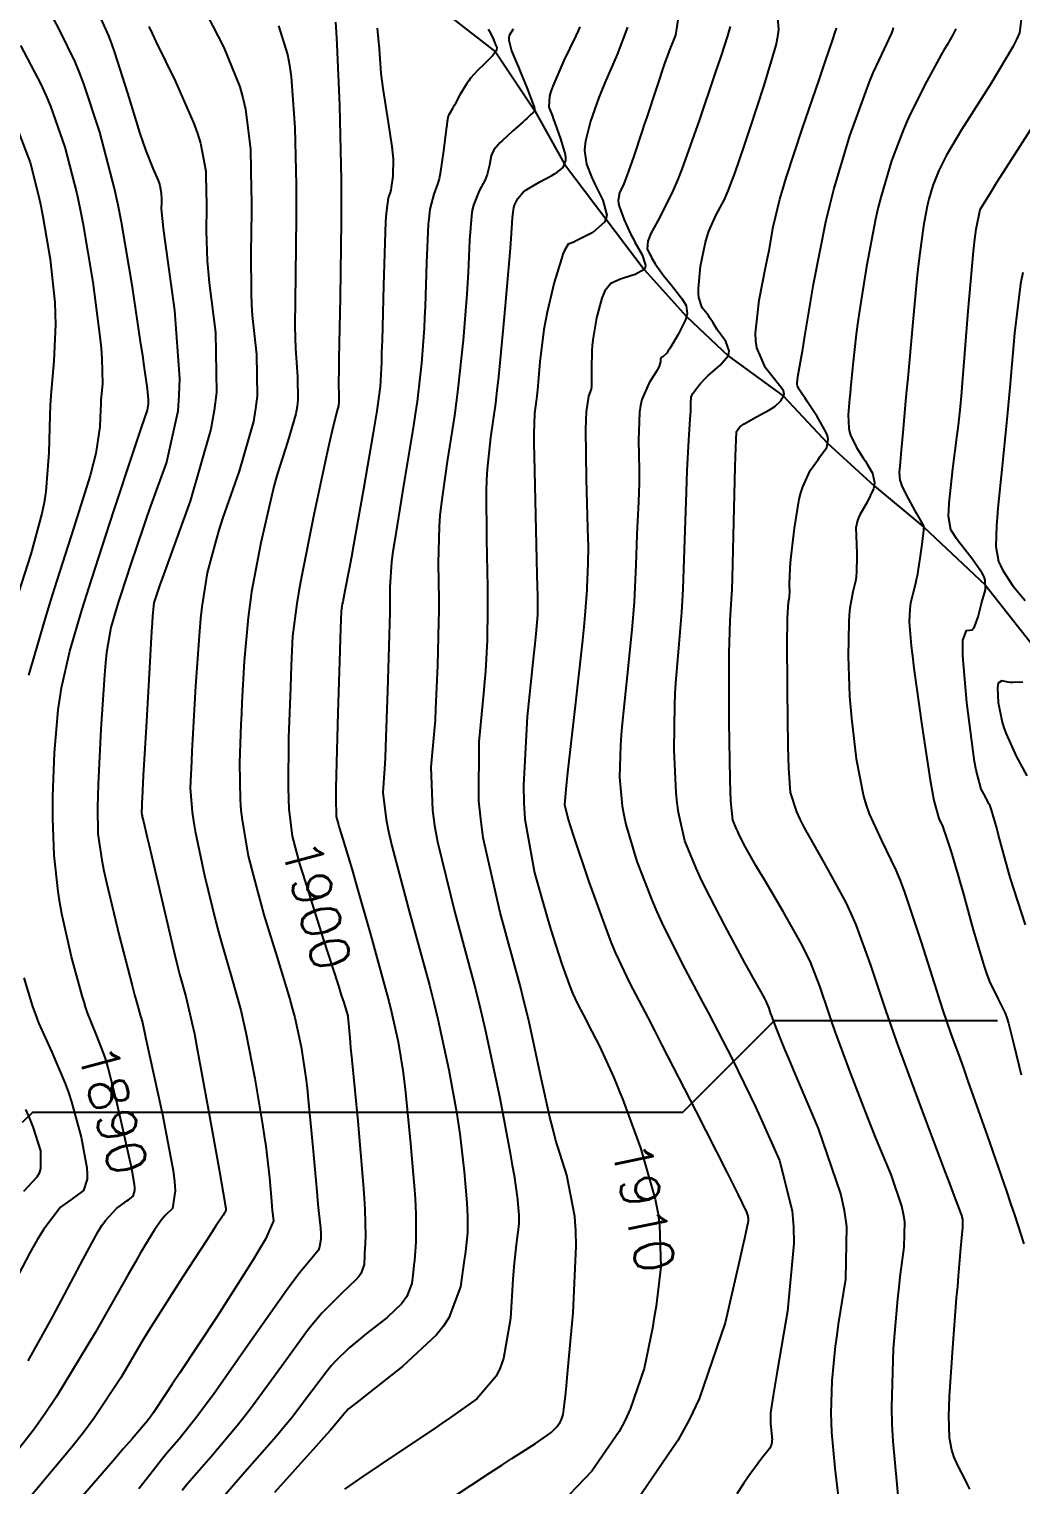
# Model space of a CAD drawing. Header units: metres. Extents: x 837117 to 838479, y 1189012 to 1191015.
# Drawn here: x 838148.6 to 838246.1, y 1189433.7 to 1189576.9 of the extents above; entities that cross this region are included whole.
import ezdxf

# ---------------------------------------------------------------- set-up
doc = ezdxf.new("R2010")
doc.units = ezdxf.units.M
doc.header["$LTSCALE"] = 0.3
for name, color, linetype in [('COTAS 10', 1, 'Continuous'), ('COTAS INT', 252, 'Continuous'), ('DRENAJE', 5, 'Continuous')]:
    doc.layers.add(name, color=color, linetype=linetype)
doc.styles.get("Standard").update_dxf_attribs({"font": 'simplex.shx'})

msp = doc.modelspace()

# ---------------------------------------------------------------- linework, layer by layer
at = {"layer": 'COTAS 10'}
for points in [[(838148.49, 1189445.91), (838150.9, 1189450.26), (838151.5, 1189451.36), (838152.07, 1189452.43), (838153.89, 1189455.91), (838155.38, 1189458.62), (838155.74, 1189459.2), (838156.09, 1189459.7), (838157.18, 1189460.89), (838158.01, 1189461.49), (838158.19, 1189461.63), (838158.36, 1189461.75), (838158.8, 1189462.09), (838158.98, 1189462.65), (838158.98, 1189462.92), (838158.95, 1189463.24), (838158.69, 1189464.79), (838158.2, 1189466.97), (838158.04, 1189467.69), (838157.87, 1189468.45), (838157.15, 1189471.61), (838156.36, 1189474.71), (838156.14, 1189475.44), (838155.93, 1189476.1), (838155.16, 1189478.03), (838154.33, 1189480.14), (838154.07, 1189480.92), (838154.05, 1189481), (838153.8, 1189481.79), (838152.75, 1189485.65), (838151.8, 1189489.88), (838151.59, 1189490.98), (838151.42, 1189492.05), (838151.03, 1189495.65), (838150.9, 1189499.26), (838150.9, 1189500.33), (838150.91, 1189501.44), (838151.06, 1189505.69), (838151.44, 1189509.93), (838151.59, 1189511.03), (838151.77, 1189512.1), (838152.57, 1189515.69), (838153.8, 1189519.85), (838154.25, 1189521.27), (838154.74, 1189522.82), (838156.88, 1189529.41), (838158.88, 1189535.43), (838159.28, 1189536.62), (838159.6, 1189537.6), (838160.21, 1189539.41), (838160.32, 1189540.02), (838160.32, 1189540.23), (838160.32, 1189540.47), (838160.21, 1189541.52), (838159.89, 1189543.78), (838159.75, 1189544.78), (838159.57, 1189545.95), (838158.76, 1189551.52), (838157.68, 1189557.9), (838157.33, 1189559.57), (838156.97, 1189561.2), (838155.52, 1189566.76), (838153.97, 1189571.51), (838153.54, 1189572.64), (838153.12, 1189573.68), (838151.6, 1189576.76), (838150.23, 1189579.37)], [(838178.71, 1189577.56), (838178.78, 1189576.58), (838178.85, 1189575.39), (838179.1, 1189569.39), (838179.26, 1189562.02), (838179.28, 1189559.98), (838179.29, 1189557.93), (838179.19, 1189550.52), (838179.05, 1189544.47), (838179.03, 1189543.28), (838179.02, 1189542.3), (838179.03, 1189540.52), (838179.04, 1189540.08), (838179.02, 1189539.95), (838179, 1189539.82), (838178.85, 1189539.29), (838178.38, 1189537.42), (838178.16, 1189536.44), (838177.9, 1189535.26), (838176.63, 1189529.29), (838175.36, 1189523.01), (838175.11, 1189521.62), (838174.91, 1189520.38), (838174.5, 1189517.17), (838174.37, 1189514.29), (838174.33, 1189513.26), (838174.28, 1189512.12), (838174.11, 1189507.17), (838174.06, 1189502.27), (838174.08, 1189501.17), (838174.09, 1189501.13), (838174.13, 1189500.18), (838174.46, 1189497.52), (838175.19, 1189494.8), (838175.5, 1189493.77), (838175.85, 1189492.63), (838177.47, 1189487.52), (838179, 1189482.77), (838179.29, 1189481.86), (838179.53, 1189481.13), (838179.91, 1189479.94), (838179.92, 1189479.83), (838179.93, 1189479.77), (838179.93, 1189479.71), (838179.96, 1189479.41), (838180.12, 1189477.67), (838180.21, 1189476.7), (838180.33, 1189475.51), (838180.9, 1189469.47), (838181.45, 1189463.23), (838181.54, 1189461.91), (838181.61, 1189460.78), (838181.67, 1189458.17), (838181.59, 1189456.87), (838181.58, 1189456.56), (838181.57, 1189456.26), (838181.55, 1189455.36), (838181.21, 1189454.46), (838180.99, 1189454.17), (838180.73, 1189453.85), (838179.33, 1189452.55), (838177.36, 1189450.57), (838176.74, 1189449.83), (838176.07, 1189449.01), (838173.39, 1189445.35), (838170.54, 1189441.43), (838169.79, 1189440.44), (838169.04, 1189439.5), (838166.44, 1189436.42), (838164.16, 1189433.81), (838163.62, 1189433.15)], [(838207.44, 1189577.09), (838206.44, 1189574.39), (838205.2, 1189571.6), (838204.91, 1189570.88), (838204.63, 1189570.18), (838203.79, 1189567.85), (838203.3, 1189565.87), (838203.24, 1189565.39), (838203.22, 1189564.95), (838203.41, 1189563.6), (838203.91, 1189562.36), (838204.08, 1189561.99), (838204.27, 1189561.59), (838205.03, 1189560.06), (838205.4, 1189558.58), (838205.33, 1189558.22), (838205.19, 1189557.89), (838204.04, 1189556.89), (838202.67, 1189556.2), (838202.39, 1189556.06), (838202.15, 1189555.95), (838201.61, 1189555.73), (838201.24, 1189555.11), (838201.09, 1189554.75), (838200.94, 1189554.3), (838200.23, 1189551.98), (838199.53, 1189549.04), (838199.37, 1189548.2), (838199.22, 1189547.34), (838198.83, 1189544.16), (838198.58, 1189541.4), (838198.52, 1189540.81), (838198.46, 1189540.29), (838198.3, 1189539.07), (838198.24, 1189537.09), (838198.24, 1189536.1), (838198.25, 1189534.92), (838198.38, 1189529.07), (838198.53, 1189523.25), (838198.56, 1189522.09), (838198.58, 1189521.13), (838198.6, 1189519.29), (838198.43, 1189517.42), (838198.33, 1189516.43), (838198.21, 1189515.25), (838197.57, 1189509.29), (838197.2, 1189502.5), (838197.25, 1189500.8), (838197.36, 1189499.17), (838198.28, 1189493.91), (838199.52, 1189489.63), (838199.82, 1189488.62), (838200.11, 1189487.68), (838201, 1189484.91), (838201.71, 1189482.92), (838201.88, 1189482.48), (838202.04, 1189482.07), (838202.54, 1189481), (838203.12, 1189479.89), (838203.34, 1189479.46), (838203.59, 1189478.99), (838204.68, 1189476.86), (838206.06, 1189473.83), (838206.49, 1189472.79), (838206.66, 1189472.37), (838206.94, 1189471.66), (838208.72, 1189466.86), (838210.18, 1189461.79), (838210.43, 1189460.5), (838210.61, 1189459.25), (838210.71, 1189455.14), (838210.55, 1189453.77), (838210.25, 1189451.28), (838210.08, 1189450.2), (838209.9, 1189449.11), (838209.08, 1189445.14), (838207.72, 1189441.14), (838207.2, 1189440.05), (838206.61, 1189438.96), (838203.94, 1189435.06), (838200.22, 1189431.18)], [(838241.12, 1189433.26), (838240.87, 1189433.8), (838240.65, 1189434.28), (838239.99, 1189435.54), (838239.54, 1189436.5), (838239.44, 1189436.8), (838239.35, 1189437.11), (838239.11, 1189438.33), (838239.06, 1189440.48), (838239.09, 1189441.38), (838239.13, 1189442.4), (838239.45, 1189447.17), (838239.83, 1189452.09), (838239.93, 1189453.21), (838240.01, 1189454.22), (838240.25, 1189456.99), (838240.4, 1189458.68), (838240.43, 1189459.02), (838240.44, 1189459.3), (838240.45, 1189459.82), (838240.38, 1189460.02), (838240.36, 1189460.09), (838240.33, 1189460.18), (838240.2, 1189460.56), (838239.53, 1189462.36), (838239.16, 1189463.34), (838238.71, 1189464.53), (838236.44, 1189470.56), (838233.96, 1189477.26), (838233.39, 1189478.87), (838232.86, 1189480.38), (838231.36, 1189484.92), (838229.94, 1189488.8), (838229.46, 1189489.89), (838228.95, 1189490.97), (838226.8, 1189494.92), (838224.83, 1189498.4), (838224.44, 1189499.18), (838224.12, 1189499.89), (838223.49, 1189501.79), (838223.31, 1189504.19), (838223.28, 1189505.2), (838223.25, 1189506.36), (838223.18, 1189511.83), (838223.17, 1189517.09), (838223.18, 1189518.12), (838223.19, 1189518.98), (838223.29, 1189520.53), (838223.38, 1189521.02), (838223.4, 1189521.21), (838223.41, 1189521.42), (838223.4, 1189522.34), (838223.45, 1189523.82), (838223.49, 1189524.39), (838223.55, 1189525.01), (838223.86, 1189527.81), (838224.34, 1189530.65), (838224.51, 1189531.29), (838224.68, 1189531.87), (838225.43, 1189533.47), (838226.19, 1189534.55), (838226.37, 1189534.81), (838226.54, 1189535.05), (838227.06, 1189535.75), (838227.19, 1189536.57), (838227.11, 1189536.88), (838226.98, 1189537.22), (838226.12, 1189538.78), (838225.13, 1189540.27), (838224.92, 1189540.58), (838224.74, 1189540.85), (838224.32, 1189541.44), (838224.16, 1189541.81), (838224.14, 1189541.94), (838224.14, 1189542.08), (838224.21, 1189542.7), (838224.53, 1189544.52), (838224.69, 1189545.42), (838224.87, 1189546.49), (838225.76, 1189551.79), (838226.96, 1189557.94), (838227.34, 1189559.54), (838227.73, 1189561.1), (838229.32, 1189566.38), (838230.89, 1189570.73), (838231.27, 1189571.71), (838231.62, 1189572.59), (838232.72, 1189574.96), (838233.43, 1189576.44), (838233.54, 1189576.76), (838233.61, 1189577.04)]]:
    msp.add_lwpolyline(points, dxfattribs=at)
at = {"layer": 'COTAS INT'}
for points in [[(838155.46, 1189578.25), (838156.38, 1189576.24), (838156.68, 1189575.46), (838156.99, 1189574.58), (838158.25, 1189570.59), (838159.47, 1189566.64), (838159.76, 1189565.77), (838160.02, 1189565.01), (838160.78, 1189563.12), (838161.27, 1189562.01), (838161.36, 1189561.75), (838161.44, 1189561.5), (838161.58, 1189560.77), (838161.59, 1189560.17), (838161.59, 1189560), (838161.59, 1189559.83), (838161.58, 1189559.22), (838161.77, 1189557.31), (838161.9, 1189556.33), (838162.05, 1189555.14), (838162.87, 1189549.22), (838163.36, 1189542.54), (838163.32, 1189540.88), (838163.19, 1189539.3), (838162.08, 1189534.3), (838160.55, 1189530.05), (838160.17, 1189528.95), (838159.79, 1189527.88), (838158.58, 1189524.3), (838157.6, 1189521.29), (838157.37, 1189520.58), (838157.17, 1189519.93), (838156.61, 1189518.03), (838156.2, 1189515.56), (838156.09, 1189514.55), (838155.98, 1189513.39), (838155.62, 1189508.03), (838155.37, 1189502.63), (838155.33, 1189501.44), (838155.31, 1189500.39), (838155.33, 1189497.74), (838155.72, 1189495.13), (838155.93, 1189494.11), (838156.18, 1189492.96), (838157.45, 1189487.74), (838158.71, 1189482.83), (838158.95, 1189481.89), (838159.16, 1189481.11), (838159.52, 1189479.8), (838159.6, 1189479.61), (838159.62, 1189479.55), (838159.64, 1189479.48), (838159.72, 1189479.17), (838160.07, 1189477.58), (838160.26, 1189476.69), (838160.5, 1189475.62), (838161.69, 1189470.14), (838162.74, 1189464.63), (838162.88, 1189463.53), (838162.95, 1189462.62), (838162.68, 1189460.87), (838161.99, 1189460.22), (838161.8, 1189460), (838161.6, 1189459.77), (838160.9, 1189458.79), (838159.58, 1189456.59), (838159, 1189455.58), (838158.32, 1189454.4), (838155.09, 1189448.71), (838151.22, 1189442.32), (838150.14, 1189440.71), (838149.06, 1189439.16), (838145.09, 1189434.12)], [(838166.1, 1189578.28), (838167.73, 1189575.08), (838169.29, 1189571.2), (838169.6, 1189570.12), (838169.85, 1189569.03), (838170.34, 1189565.08), (838170.43, 1189561.09), (838170.44, 1189559.99), (838170.44, 1189558.88), (838170.39, 1189554.87), (838170.41, 1189550.89), (838170.46, 1189549.8), (838170.53, 1189548.72), (838170.95, 1189544.87), (838171.01, 1189540.79), (838170.86, 1189539.57), (838170.64, 1189538.31), (838169.23, 1189533.41), (838167.6, 1189528.74), (838167.25, 1189527.62), (838166.93, 1189526.57), (838166.1, 1189523.41), (838165.58, 1189520.07), (838165.45, 1189518.92), (838165.33, 1189517.66), (838164.94, 1189512.25), (838164.65, 1189507.02), (838164.59, 1189505.88), (838164.54, 1189504.86), (838164.43, 1189502.25), (838164.61, 1189499.86), (838164.74, 1189498.98), (838164.91, 1189498), (838165.83, 1189493.65), (838166.94, 1189489.09), (838167.23, 1189487.98), (838167.52, 1189486.93), (838168.49, 1189483.65), (838169.4, 1189480.38), (838169.65, 1189479.33), (838169.9, 1189478.21), (838170.79, 1189473.66), (838171.54, 1189469.14), (838171.71, 1189468.04), (838171.85, 1189467.02), (838172.21, 1189463.89), (838172.41, 1189461.61), (838172.46, 1189461.12), (838172.5, 1189460.7), (838172.62, 1189459.68), (838171.83, 1189457.87), (838171.29, 1189456.95), (838170.62, 1189455.83), (838167.06, 1189450.27), (838163.39, 1189444.71), (838162.65, 1189443.59), (838162.04, 1189442.66), (838160.81, 1189440.82), (838160.44, 1189440.29), (838160.36, 1189440.18), (838160.29, 1189440.09), (838160.16, 1189439.91), (838160.1, 1189439.85), (838160.09, 1189439.83), (838160.08, 1189439.82), (838160.04, 1189439.77), (838158.7, 1189438.22), (838157.87, 1189437.26), (838156.84, 1189436.07), (838151.45, 1189429.86)], [(838212.44, 1189577.99), (838212.18, 1189576.3), (838211.54, 1189574.75), (838211.34, 1189574.2), (838211.12, 1189573.6), (838210.25, 1189571.03), (838209.34, 1189568.24), (838209.1, 1189567.51), (838208.86, 1189566.8), (838208.06, 1189564.4), (838207.38, 1189562.46), (838207.22, 1189562.04), (838207.08, 1189561.67), (838206.66, 1189560.79), (838206.53, 1189560.05), (838206.56, 1189559.78), (838206.62, 1189559.48), (838207.11, 1189558.14), (838207.79, 1189556.69), (838207.99, 1189556.3), (838208.18, 1189555.94), (838208.9, 1189554.69), (838209.23, 1189553.68), (838209.18, 1189553.45), (838209.08, 1189553.25), (838208.19, 1189552.74), (838207.04, 1189552.4), (838206.77, 1189552.3), (838206.52, 1189552.21), (838205.79, 1189551.88), (838205.22, 1189551.16), (838205.07, 1189550.83), (838204.92, 1189550.43), (838204.41, 1189548.5), (838204.04, 1189546.32), (838203.98, 1189545.77), (838203.93, 1189545.23), (838203.91, 1189543.47), (838203.92, 1189542.07), (838203.9, 1189541.76), (838203.86, 1189541.49), (838203.61, 1189540.79), (838203.37, 1189539.25), (838203.34, 1189538.45), (838203.32, 1189537.49), (838203.39, 1189532.67), (838203.52, 1189527.81), (838203.54, 1189526.83), (838203.56, 1189526), (838203.55, 1189524.33), (838203.51, 1189523.54), (838203.5, 1189523.28), (838203.49, 1189522.99), (838203.45, 1189521.75), (838203.26, 1189519.21), (838203.15, 1189518.09), (838203.01, 1189516.8), (838202.32, 1189510.62), (838201.64, 1189504.62), (838201.51, 1189503.43), (838201.41, 1189502.45), (838201.24, 1189500.62), (838201.61, 1189499.16), (838201.84, 1189498.41), (838202.13, 1189497.51), (838203.64, 1189493.02), (838205.4, 1189488.16), (838205.84, 1189487.03), (838206.27, 1189485.99), (838207.66, 1189483.02), (838209.43, 1189479.66), (838210.09, 1189478.38), (838210.83, 1189476.95), (838214.14, 1189470.51), (838217.22, 1189464.45), (838217.82, 1189463.26), (838218.31, 1189462.28), (838219.16, 1189460.51), (838219.27, 1189460.13), (838219.29, 1189460.04), (838219.31, 1189459.94), (838219.31, 1189459.64), (838218.95, 1189457.94), (838218.73, 1189456.96), (838218.46, 1189455.77), (838217.04, 1189449.64), (838214.5, 1189442.15), (838213.52, 1189440.09), (838212.41, 1189438.05), (838207.41, 1189430.74)], [(838228.23, 1189432.28), (838227.88, 1189435.34), (838227.54, 1189438.88), (838227.5, 1189439.82), (838227.47, 1189440.74), (838227.57, 1189443.94), (838227.92, 1189447.35), (838228.06, 1189448.41), (838228.22, 1189449.51), (838228.93, 1189453.94), (838229.02, 1189459.1), (838228.79, 1189460.67), (838228.44, 1189462.31), (838226.24, 1189468.75), (838223.81, 1189474.45), (838223.32, 1189475.62), (838222.9, 1189476.62), (838222.03, 1189478.75), (838221.7, 1189479.63), (838221.63, 1189479.84), (838221.56, 1189480.03), (838221.37, 1189480.59), (838221.17, 1189481.12), (838221.09, 1189481.29), (838221, 1189481.47), (838220.59, 1189482.18), (838219.77, 1189483.64), (838219.41, 1189484.29), (838219, 1189485.04), (838217.05, 1189488.64), (838215.04, 1189492.53), (838214.59, 1189493.48), (838214.19, 1189494.36), (838213.1, 1189497.05), (838212.46, 1189499.83), (838212.33, 1189500.77), (838212.23, 1189501.77), (838212.05, 1189506.01), (838212.1, 1189510.41), (838212.15, 1189511.52), (838212.2, 1189512.58), (838212.48, 1189516.01), (838212.8, 1189519.54), (838212.87, 1189520.67), (838212.93, 1189521.85), (838213.1, 1189526.66), (838213.24, 1189531.34), (838213.28, 1189532.44), (838213.32, 1189533.46), (838213.49, 1189536.45), (838213.62, 1189538.51), (838213.65, 1189538.94), (838213.67, 1189539.31), (838213.69, 1189540.17), (838213.71, 1189540.59), (838213.72, 1189540.69), (838213.74, 1189540.78), (838213.86, 1189541.05), (838214.07, 1189541.32), (838214.14, 1189541.42), (838214.22, 1189541.53), (838214.59, 1189541.99), (838215.15, 1189542.6), (838215.35, 1189542.79), (838215.57, 1189543), (838216.57, 1189543.83), (838217.34, 1189544.75), (838217.43, 1189545), (838217.46, 1189545.25), (838217.13, 1189546.15), (838216.52, 1189546.98), (838216.38, 1189547.19), (838216.25, 1189547.38), (838215.86, 1189547.99), (838215.51, 1189548.54), (838215.4, 1189548.7), (838215.28, 1189548.87), (838214.8, 1189549.47), (838214.46, 1189550.49), (838214.43, 1189550.9), (838214.42, 1189551.38), (838214.64, 1189553.58), (838215.12, 1189555.93), (838215.28, 1189556.5), (838215.45, 1189557.02), (838216.18, 1189558.61), (838216.96, 1189560.07), (838217.16, 1189560.51), (838217.36, 1189560.98), (838218.05, 1189562.8), (838218.88, 1189565.29), (838219.18, 1189566.17), (838219.5, 1189567.14), (838220.9, 1189571.34), (838222.07, 1189575.32), (838222.24, 1189576.15), (838222.35, 1189576.86), (838222.21, 1189578.46)], [(838246.17, 1189577.85), (838246, 1189576.51), (838245.72, 1189575.88), (838245.35, 1189575.14), (838243.2, 1189571.52), (838240.83, 1189567.8), (838240.32, 1189566.99), (838239.88, 1189566.27), (838238.82, 1189564.49), (838238.23, 1189563.32), (838238.08, 1189563), (838237.94, 1189562.67), (838237.49, 1189561.5), (838237.1, 1189560.18), (838237, 1189559.76), (838236.9, 1189559.32), (838236.56, 1189557.54), (838236.2, 1189554.85), (838236.09, 1189553.84), (838235.96, 1189552.72), (838235.48, 1189547.7), (838235.01, 1189542.57), (838234.91, 1189541.39), (838234.81, 1189540.3), (838234.54, 1189537.2), (838234.35, 1189535.11), (838234.31, 1189534.66), (838234.27, 1189534.26), (838234.16, 1189533.29), (838234.25, 1189532.51), (838234.34, 1189532.25), (838234.44, 1189531.95), (838235.06, 1189530.71), (838235.73, 1189529.51), (838235.88, 1189529.25), (838236.01, 1189529.02), (838236.35, 1189528.42), (838236.53, 1189528.09), (838236.56, 1189528.02), (838236.58, 1189527.96), (838236.6, 1189527.83), (838236.57, 1189527.75), (838236.56, 1189527.73), (838236.56, 1189527.7), (838236.56, 1189527.56), (838236.51, 1189527.05), (838236.48, 1189526.79), (838236.44, 1189526.47), (838236.21, 1189524.86), (838235.94, 1189523.13), (838235.86, 1189522.73), (838235.79, 1189522.36), (838235.51, 1189521.34), (838235.29, 1189520.44), (838235.24, 1189520.15), (838235.21, 1189519.85), (838235.16, 1189518.6), (838235.36, 1189516.22), (838235.48, 1189515.2), (838235.62, 1189514.02), (838236.39, 1189508.44), (838237.23, 1189503.01), (838237.42, 1189501.92), (838237.59, 1189501.02), (838238.06, 1189499.25), (838238.46, 1189498.41), (838238.58, 1189498.08), (838238.71, 1189497.72), (838239.25, 1189496.07), (838239.95, 1189493.72), (838240.18, 1189492.91), (838240.43, 1189492.03), (838241.47, 1189488.29), (838242.54, 1189484.69), (838242.81, 1189483.91), (838243.07, 1189483.21), (838243.9, 1189481.47), (838244.6, 1189480.08), (838244.77, 1189479.62), (838244.93, 1189479.11), (838245.44, 1189477), (838246.17, 1189474.03)], [(838160.35, 1189577.14), (838160.67, 1189576.46), (838161.04, 1189575.66), (838162.93, 1189571.79), (838164.79, 1189567.6), (838165.15, 1189566.61), (838165.44, 1189565.68), (838165.96, 1189562.93), (838166.01, 1189560.63), (838166.02, 1189559.99), (838166.02, 1189559.35), (838165.98, 1189557.04), (838166.09, 1189554.1), (838166.18, 1189553.06), (838166.29, 1189551.93), (838166.91, 1189547.04), (838167, 1189541.15), (838166.78, 1189539.38), (838166.46, 1189537.55), (838164.42, 1189530.47), (838162.21, 1189524.4), (838161.79, 1189523.21), (838161.44, 1189522.23), (838160.84, 1189520.47), (838160.72, 1189519.17), (838160.67, 1189518.49), (838160.62, 1189517.66), (838160.37, 1189513.47), (838160.11, 1189508.82), (838160.05, 1189507.7), (838159.99, 1189506.66), (838159.81, 1189503.47), (838159.69, 1189501.26), (838159.67, 1189500.82), (838159.66, 1189500.47), (838159.63, 1189499.82), (838159.67, 1189499.6), (838159.69, 1189499.52), (838159.71, 1189499.42), (838159.82, 1189498.95), (838160.2, 1189497.38), (838160.39, 1189496.58), (838160.61, 1189495.62), (838161.72, 1189490.85), (838162.89, 1189485.92), (838163.15, 1189484.86), (838163.38, 1189483.94), (838164, 1189481.72), (838164.6, 1189479.18), (838164.83, 1189478.06), (838165.09, 1189476.75), (838166.23, 1189470.52), (838167.29, 1189464.52), (838167.49, 1189463.37), (838167.66, 1189462.43), (838167.92, 1189460.89), (838167.93, 1189460.79), (838167.93, 1189460.77), (838167.94, 1189460.75), (838167.94, 1189460.7), (838167.9, 1189460.62), (838167.87, 1189460.57), (838167.84, 1189460.52), (838167.66, 1189460.24), (838166.92, 1189459.1), (838166.53, 1189458.5), (838166.06, 1189457.78), (838163.69, 1189454.15), (838161, 1189449.93), (838160.33, 1189448.84), (838159.68, 1189447.78), (838157.61, 1189444.24), (838154.94, 1189440.22), (838153.92, 1189438.86), (838152.77, 1189437.4), (838147.61, 1189431.22)], [(838173.1, 1189577.23), (838174, 1189574.38), (838174.19, 1189573.35), (838174.35, 1189572.21), (838174.72, 1189567.23), (838174.85, 1189561.56), (838174.86, 1189559.98), (838174.86, 1189558.41), (838174.79, 1189552.7), (838174.73, 1189547.68), (838174.75, 1189546.54), (838174.78, 1189545.51), (838174.99, 1189542.7), (838175.02, 1189540.44), (838174.94, 1189539.76), (838174.82, 1189539.06), (838174.04, 1189536.35), (838172.99, 1189533.08), (838172.7, 1189532.03), (838172.41, 1189530.91), (838171.36, 1189526.35), (838170.47, 1189521.54), (838170.28, 1189520.27), (838170.12, 1189519.02), (838169.72, 1189514.71), (838169.51, 1189510.66), (838169.46, 1189509.57), (838169.41, 1189508.49), (838169.27, 1189504.71), (838169.33, 1189501.07), (838169.41, 1189500.07), (838169.52, 1189499.09), (838170.14, 1189495.58), (838171.07, 1189491.95), (838171.36, 1189490.88), (838171.68, 1189489.78), (838172.98, 1189485.58), (838174.2, 1189481.58), (838174.47, 1189480.59), (838174.71, 1189479.67), (838175.35, 1189476.8), (838175.8, 1189473.75), (838175.92, 1189472.72), (838176.04, 1189471.6), (838176.5, 1189466.89), (838176.88, 1189462.56), (838176.96, 1189461.7), (838177.02, 1189460.97), (838177.17, 1189459.54), (838177.24, 1189458.97), (838177.25, 1189458.79), (838177.26, 1189458.61), (838177.27, 1189457.85), (838177.16, 1189457.1), (838177.09, 1189456.92), (838177, 1189456.75), (838176.54, 1189456.2), (838175.24, 1189454.62), (838174.63, 1189453.79), (838173.9, 1189452.8), (838170.37, 1189447.79), (838166.7, 1189442.6), (838165.89, 1189441.49), (838165.17, 1189440.52), (838163.3, 1189438.17), (838162.13, 1189436.83), (838161.85, 1189436.49), (838161.6, 1189436.17), (838160.82, 1189435.14), (838159.38, 1189433.31)], [(838182.82, 1189576.97), (838183.02, 1189574.96), (838183.19, 1189572.54), (838183.27, 1189571.81), (838183.36, 1189571.06), (838183.84, 1189568.12), (838184.27, 1189565.36), (838184.34, 1189564.72), (838184.39, 1189564.13), (838184.37, 1189562.44), (838184.2, 1189561.3), (838184.15, 1189561.05), (838184.1, 1189560.83), (838183.9, 1189560.3), (838183.7, 1189558.78), (838183.65, 1189557.93), (838183.6, 1189556.91), (838183.44, 1189551.68), (838183.3, 1189546.25), (838183.26, 1189545.09), (838183.23, 1189544.09), (838183.1, 1189541.74), (838182.78, 1189539.36), (838182.62, 1189538.35), (838182.43, 1189537.18), (838181.47, 1189531.65), (838180.49, 1189526.14), (838180.28, 1189524.97), (838180.1, 1189523.97), (838179.65, 1189521.65), (838179.43, 1189520.55), (838179.39, 1189520.32), (838179.35, 1189520.12), (838179.28, 1189519.63), (838179.22, 1189517.92), (838179.19, 1189516.95), (838179.15, 1189515.75), (838178.95, 1189509.63), (838178.78, 1189503.48), (838178.75, 1189502.27), (838178.74, 1189501.27), (838178.77, 1189499.45), (838178.94, 1189498.84), (838179, 1189498.61), (838179.08, 1189498.35), (838179.45, 1189497.2), (838180.13, 1189494.94), (838180.41, 1189493.98), (838180.72, 1189492.89), (838182.19, 1189487.75), (838183.64, 1189482.45), (838183.95, 1189481.26), (838184.23, 1189480.19), (838184.89, 1189477.29), (838185.33, 1189474.47), (838185.46, 1189473.44), (838185.59, 1189472.3), (838186.11, 1189467.29), (838186.52, 1189462.33), (838186.58, 1189461.22), (838186.63, 1189460.22), (838186.63, 1189457.57), (838186.49, 1189455.78), (838186.44, 1189455.33), (838186.4, 1189454.9), (838186.22, 1189453.5), (838185.73, 1189452.21), (838185.49, 1189451.85), (838185.2, 1189451.49), (838183.8, 1189450.17), (838182.19, 1189448.9), (838181.77, 1189448.57), (838181.37, 1189448.25), (838180.03, 1189447.15), (838178.71, 1189445.87), (838178.32, 1189445.43), (838177.92, 1189444.96), (838176.4, 1189442.92), (838174.39, 1189440.26), (838173.68, 1189439.4), (838172.91, 1189438.48), (838169.58, 1189434.68), (838166.2, 1189430.79)], [(838193.74, 1189576.9), (838193.87, 1189576.65), (838193.99, 1189576.42), (838194.26, 1189575.86), (838194.4, 1189575.51), (838194.44, 1189575.43), (838194.47, 1189575.35), (838194.58, 1189575.1), (838194.57, 1189574.83), (838194.53, 1189574.74), (838194.47, 1189574.65), (838194.16, 1189574.26), (838193.68, 1189573.78), (838193.53, 1189573.63), (838193.37, 1189573.47), (838192.71, 1189572.85), (838192.01, 1189572.07), (838191.82, 1189571.81), (838191.63, 1189571.54), (838190.96, 1189570.43), (838190.41, 1189569.41), (838190.3, 1189569.2), (838190.2, 1189569.02), (838189.97, 1189568.63), (838189.88, 1189568.47), (838189.85, 1189568.44), (838189.84, 1189568.41), (838189.79, 1189568.34), (838189.71, 1189567.8), (838189.66, 1189567.47), (838189.61, 1189567.06), (838189.35, 1189564.93), (838189.01, 1189562.68), (838188.91, 1189562.18), (838188.8, 1189561.75), (838188.38, 1189560.65), (838188, 1189559.18), (838187.92, 1189558.5), (838187.84, 1189557.71), (838187.67, 1189553.89), (838187.53, 1189549.6), (838187.48, 1189548.51), (838187.43, 1189547.46), (838187.18, 1189544.03), (838186.74, 1189540.26), (838186.56, 1189539.01), (838186.36, 1189537.66), (838185.42, 1189532), (838184.54, 1189526.66), (838184.37, 1189525.5), (838184.24, 1189524.49), (838184.06, 1189522), (838184.05, 1189519.48), (838184.03, 1189518.45), (838184, 1189517.27), (838183.84, 1189511.79), (838183.64, 1189506.34), (838183.59, 1189505.18), (838183.55, 1189504.17), (838183.38, 1189501.79), (838183.69, 1189499.13), (838183.94, 1189497.95), (838184.26, 1189496.57), (838186.01, 1189490), (838187.95, 1189482.86), (838188.39, 1189481.13), (838188.79, 1189479.51), (838189.88, 1189474.53), (838190.61, 1189470.39), (838190.78, 1189469.3), (838190.94, 1189468.22), (838191.37, 1189464.53), (838191.63, 1189461.45), (838191.67, 1189460.75), (838191.7, 1189460.14), (838191.7, 1189458.49), (838191.54, 1189456.95), (838191.47, 1189456.4), (838191.39, 1189455.79), (838191.01, 1189453.16), (838189.87, 1189450.14), (838189.31, 1189449.29), (838188.64, 1189448.45), (838185.35, 1189445.36), (838182.11, 1189442.82), (838181.47, 1189442.32), (838180.95, 1189441.91), (838180, 1189441.17), (838179.79, 1189440.96), (838179.73, 1189440.89), (838179.66, 1189440.81), (838179.41, 1189440.48), (838178.23, 1189439.09), (838177.57, 1189438.35), (838176.78, 1189437.46), (838172.72, 1189432.93)], [(838196.19, 1189576.9), (838195.8, 1189576.25), (838195.77, 1189576.03), (838195.77, 1189575.79), (838196.04, 1189574.77), (838196.57, 1189573.52), (838196.73, 1189573.14), (838196.9, 1189572.73), (838197.55, 1189571.14), (838198.08, 1189569.75), (838198.18, 1189569.48), (838198.25, 1189569.25), (838198.33, 1189568.86), (838198.23, 1189568.76), (838198.19, 1189568.72), (838198.15, 1189568.68), (838197.95, 1189568.5), (838197.54, 1189568.11), (838197.35, 1189567.95), (838197.14, 1189567.75), (838196.13, 1189566.84), (838195.12, 1189565.91), (838194.9, 1189565.7), (838194.72, 1189565.51), (838194.3, 1189565.03), (838194.09, 1189564.6), (838194.04, 1189564.44), (838193.99, 1189564.27), (838193.86, 1189563.51), (838193.65, 1189562.6), (838193.54, 1189562.33), (838193.43, 1189562.06), (838192.86, 1189561), (838192.29, 1189559.58), (838192.18, 1189559.07), (838192.09, 1189558.52), (838191.9, 1189556.11), (838191.77, 1189552.95), (838191.7, 1189551.92), (838191.63, 1189550.83), (838191.27, 1189546.31), (838190.76, 1189541.47), (838190.6, 1189540.17), (838190.43, 1189538.88), (838189.71, 1189534.36), (838189.1, 1189530.14), (838188.99, 1189529.04), (838188.91, 1189527.97), (838188.83, 1189524.36), (838188.88, 1189520.74), (838188.87, 1189519.66), (838188.86, 1189518.55), (838188.76, 1189514.29), (838188.57, 1189510.03), (838188.51, 1189508.93), (838188.43, 1189507.86), (838188.11, 1189504.29), (838188.25, 1189500.05), (838188.47, 1189498.57), (838188.76, 1189496.96), (838190.47, 1189490), (838192.49, 1189482.44), (838192.98, 1189480.44), (838193.44, 1189478.49), (838194.88, 1189471.77), (838195.9, 1189466.31), (838196.11, 1189465.15), (838196.28, 1189464.14), (838196.63, 1189461.77), (838196.73, 1189460.56), (838196.75, 1189460.29), (838196.76, 1189460.05), (838196.76, 1189459.41), (838196.7, 1189458.81), (838196.67, 1189458.59), (838196.64, 1189458.35), (838196.49, 1189457.32), (838196.3, 1189455.49), (838196.24, 1189454.76), (838196.17, 1189453.92), (838195.92, 1189450.07), (838195.25, 1189446.12), (838194.93, 1189445.22), (838194.54, 1189444.4), (838192.62, 1189442.16), (838190.02, 1189440.31), (838189.2, 1189439.75), (838188.33, 1189439.15), (838184.83, 1189436.82), (838181.32, 1189434.46), (838180.45, 1189433.85), (838179.61, 1189433.26)], [(838188.38, 1189431.25), (838193.91, 1189434.88), (838195.07, 1189435.64), (838196.08, 1189436.29), (838198.38, 1189437.77), (838199.47, 1189438.51), (838199.72, 1189438.69), (838199.93, 1189438.86), (838200.48, 1189439.39), (838200.81, 1189439.87), (838200.88, 1189440.01), (838200.95, 1189440.14), (838201.12, 1189440.63), (838201.34, 1189442.46), (838201.44, 1189443.45), (838201.55, 1189444.63), (838202.11, 1189450.63), (838202.41, 1189457.17), (838202.37, 1189458.7), (838202.28, 1189460.1), (838201.48, 1189464.16), (838200.37, 1189467.68), (838200.09, 1189468.74), (838199.81, 1189469.85), (838198.87, 1189474.16), (838197.73, 1189479.37), (838197.32, 1189481.04), (838196.88, 1189482.81), (838194.93, 1189490), (838193.26, 1189497.34), (838193, 1189499.2), (838192.81, 1189500.98), (838192.84, 1189506.79), (838193.32, 1189511.55), (838193.42, 1189512.68), (838193.5, 1189513.72), (838193.68, 1189516.79), (838193.72, 1189519.84), (838193.71, 1189520.88), (838193.7, 1189521.99), (838193.61, 1189526.71), (838193.58, 1189531.45), (838193.62, 1189532.57), (838193.67, 1189533.61), (838194.01, 1189536.71), (838194.49, 1189540.1), (838194.63, 1189541.33), (838194.78, 1189542.68), (838195.35, 1189548.6), (838195.83, 1189554.19), (838195.92, 1189555.34), (838196, 1189556.3), (838196.13, 1189558.33), (838196.22, 1189559.15), (838196.27, 1189559.36), (838196.33, 1189559.57), (838196.65, 1189560.24), (838197.22, 1189560.87), (838197.44, 1189561.04), (838197.69, 1189561.22), (838198.83, 1189561.88), (838199.99, 1189562.5), (838200.25, 1189562.65), (838200.49, 1189562.8), (838201.12, 1189563.27), (838201.37, 1189563.96), (838201.37, 1189564.25), (838201.33, 1189564.57), (838200.9, 1189566.09), (838200.34, 1189567.66), (838200.21, 1189568.01), (838200.09, 1189568.33), (838199.75, 1189569.2), (838199.82, 1189570.29), (838199.95, 1189570.75), (838200.14, 1189571.29), (838201.22, 1189573.79), (838202.38, 1189576.22), (838202.61, 1189576.71), (838202.8, 1189577.12)], [(838217.55, 1189577.14), (838217.3, 1189576.23), (838216.66, 1189574.3), (838216.38, 1189573.46), (838216.05, 1189572.49), (838214.5, 1189567.89), (838212.79, 1189563.1), (838212.36, 1189562.02), (838211.95, 1189561.04), (838210.63, 1189558.4), (838209.72, 1189556.72), (838209.57, 1189556.36), (838209.45, 1189556.04), (838209.39, 1189555.26), (838209.65, 1189554.75), (838209.73, 1189554.59), (838209.82, 1189554.43), (838210.17, 1189553.82), (838210.65, 1189553.12), (838210.81, 1189552.9), (838210.99, 1189552.67), (838211.74, 1189551.74), (838212.47, 1189550.83), (838212.64, 1189550.6), (838212.8, 1189550.39), (838213.23, 1189549.72), (838213.32, 1189548.92), (838213.25, 1189548.62), (838213.14, 1189548.3), (838212.44, 1189546.84), (838211.62, 1189545.49), (838211.45, 1189545.23), (838211.3, 1189545.02), (838210.93, 1189544.67), (838210.76, 1189544.58), (838210.73, 1189544.53), (838210.7, 1189544.47), (838210.68, 1189544.17), (838210.52, 1189543.63), (838210.41, 1189543.42), (838210.28, 1189543.18), (838209.57, 1189542.09), (838208.86, 1189540.45), (838208.74, 1189539.87), (838208.64, 1189539.22), (838208.54, 1189536.42), (838208.59, 1189533.56), (838208.59, 1189532.88), (838208.59, 1189532.25), (838208.52, 1189530.39), (838208.42, 1189528.5), (838208.39, 1189527.86), (838208.36, 1189527.16), (838208.28, 1189524.21), (838208.09, 1189520.53), (838208.01, 1189519.38), (838207.91, 1189518.17), (838207.4, 1189513.31), (838206.92, 1189508.6), (838206.83, 1189507.47), (838206.76, 1189506.43), (838206.65, 1189503.31), (838206.92, 1189500.47), (838207.09, 1189499.59), (838207.29, 1189498.67), (838208.37, 1189495.03), (838209.86, 1189491.14), (838210.32, 1189490.05), (838210.81, 1189488.97), (838212.78, 1189485.03), (838214.84, 1189481.19), (838215.38, 1189480.16), (838215.91, 1189479.14), (838217.75, 1189475.59), (838219.53, 1189471.96), (838220.04, 1189470.89), (838220.54, 1189469.79), (838222.39, 1189465.59), (838223.65, 1189460.66), (838223.79, 1189459.09), (838223.82, 1189457.45), (838223.18, 1189450.79), (838222.16, 1189444.86), (838221.96, 1189443.68), (838221.8, 1189442.7), (838221.51, 1189440.79), (838221.5, 1189440.15), (838221.5, 1189439.96), (838221.51, 1189439.77), (838221.58, 1189439.07), (838221.65, 1189438.46), (838221.66, 1189438.33), (838221.67, 1189438.22), (838221.66, 1189437.99), (838221.63, 1189437.85), (838221.57, 1189437.58), (838221.42, 1189437.28), (838221.34, 1189437.17), (838221.24, 1189437.04), (838220.76, 1189436.45), (838219.49, 1189434.71), (838218.9, 1189433.85), (838218.21, 1189432.83)], [(838234.18, 1189431.61), (838233.57, 1189437.98), (838233.49, 1189439.67), (838233.45, 1189441.34), (838233.63, 1189447.09), (838234.05, 1189452), (838234.16, 1189453.13), (838234.28, 1189454.17), (838234.68, 1189457.09), (838234.72, 1189459.57), (838234.61, 1189460.32), (838234.45, 1189461.11), (838233.39, 1189464.21), (838231.92, 1189467.74), (838231.49, 1189468.81), (838231.06, 1189469.91), (838229.4, 1189474.21), (838227.89, 1189478.28), (838227.55, 1189479.24), (838227.24, 1189480.13), (838226.37, 1189482.76), (838225.41, 1189485.2), (838225.04, 1189485.98), (838224.63, 1189486.79), (838222.76, 1189490.11), (838220.88, 1189493.26), (838220.46, 1189493.98), (838220.08, 1189494.63), (838219.07, 1189496.42), (838218.44, 1189497.65), (838218.3, 1189497.95), (838218.17, 1189498.22), (838217.82, 1189499.07), (838217.62, 1189500.99), (838217.57, 1189501.94), (838217.54, 1189503.08), (838217.46, 1189508.71), (838217.45, 1189514.39), (838217.46, 1189515.56), (838217.47, 1189516.56), (838217.56, 1189518.71), (838217.69, 1189520.81), (838217.73, 1189521.78), (838217.76, 1189522.92), (838217.91, 1189528.42), (838218.05, 1189533.79), (838218.08, 1189534.85), (838218.11, 1189535.72), (838218.18, 1189537.31), (838218.51, 1189537.76), (838218.7, 1189537.91), (838218.94, 1189538.07), (838220.14, 1189538.74), (838221.41, 1189539.43), (838221.69, 1189539.61), (838221.93, 1189539.77), (838222.53, 1189540.32), (838222.81, 1189540.78), (838222.84, 1189540.89), (838222.87, 1189540.99), (838222.8, 1189541.3), (838222.43, 1189541.81), (838222.25, 1189542.04), (838222.04, 1189542.31), (838221.02, 1189543.59), (838220.17, 1189545.54), (838220.08, 1189546.23), (838220.04, 1189546.98), (838220.4, 1189550.23), (838221.07, 1189553.56), (838221.23, 1189554.37), (838221.37, 1189555.13), (838221.79, 1189557.45), (838222.43, 1189560.16), (838222.72, 1189561.15), (838223.06, 1189562.26), (838224.67, 1189567.16), (838226.3, 1189571.9), (838226.64, 1189572.9), (838226.93, 1189573.76), (838227.61, 1189575.77), (838227.91, 1189576.69), (838227.96, 1189576.87), (838228, 1189577.02)], [(838239.74, 1189576.93), (838239.49, 1189576.41), (838238.88, 1189575.35), (838238.61, 1189574.89), (838238.31, 1189574.35), (838236.89, 1189571.78), (838235.34, 1189568.72), (838234.95, 1189567.87), (838234.59, 1189567.02), (838233.41, 1189563.94), (838232.39, 1189560.47), (838232.12, 1189559.37), (838231.86, 1189558.21), (838230.97, 1189553.53), (838230.24, 1189548.97), (838230.09, 1189547.88), (838229.95, 1189546.87), (838229.6, 1189543.86), (838229.39, 1189541.59), (838229.34, 1189541.03), (838229.3, 1189540.52), (838229.16, 1189538.94), (838229.21, 1189537.63), (838229.29, 1189537.28), (838229.39, 1189536.94), (838229.97, 1189535.74), (838230.67, 1189534.66), (838230.85, 1189534.38), (838231.01, 1189534.11), (838231.55, 1189533.22), (838231.75, 1189532.28), (838231.71, 1189531.98), (838231.64, 1189531.66), (838231.01, 1189530.36), (838230.3, 1189529.11), (838230.17, 1189528.82), (838230.06, 1189528.57), (838229.9, 1189527.85), (838229.94, 1189527.09), (838229.95, 1189526.8), (838229.96, 1189526.47), (838230.01, 1189525.02), (838229.98, 1189523.47), (838229.95, 1189523.08), (838229.9, 1189522.72), (838229.61, 1189521.54), (838229.32, 1189519.93), (838229.27, 1189519.29), (838229.22, 1189518.56), (838229.17, 1189515.22), (838229.3, 1189511.29), (838229.38, 1189510.2), (838229.47, 1189509.1), (838229.94, 1189505.12), (838230.67, 1189501.45), (838230.93, 1189500.55), (838231.21, 1189499.71), (838232.43, 1189497.09), (838233.86, 1189494.17), (838234.28, 1189493.13), (838234.71, 1189492), (838236.35, 1189487.09), (838237.84, 1189482.32), (838238.17, 1189481.28), (838238.47, 1189480.37), (838239.26, 1189478.05), (838240.16, 1189475.59), (838240.52, 1189474.58), (838240.93, 1189473.42), (838242.83, 1189468.05), (838244.73, 1189462.58), (838245.14, 1189461.36), (838245.51, 1189460.27), (838246.43, 1189457.4)], [(838147.74, 1189575.27), (838149.74, 1189571.48), (838150.23, 1189570.4), (838150.69, 1189569.31), (838152.1, 1189565.27), (838153.26, 1189560.72), (838153.56, 1189559.32), (838153.85, 1189557.85), (838154.83, 1189552), (838155.53, 1189546.66), (838155.65, 1189545.5), (838155.74, 1189544.49), (838155.78, 1189542), (838155.64, 1189540.4), (838155.62, 1189539.94), (838155.59, 1189539.48), (838155.54, 1189537.76), (838155.13, 1189535.16), (838154.88, 1189534.14), (838154.57, 1189532.99), (838152.95, 1189527.76), (838151.05, 1189521.85), (838150.56, 1189520.27), (838150.09, 1189518.73), (838148.53, 1189513.34)], [(838246.59, 1189488.8), (838245.11, 1189493.45), (838243.96, 1189497.61), (838243.74, 1189498.42), (838243.56, 1189499.07), (838243.23, 1189500.21), (838243.16, 1189500.39), (838243.14, 1189500.44), (838243.11, 1189500.49), (838243.01, 1189500.7), (838242.82, 1189501.05), (838242.74, 1189501.19), (838242.66, 1189501.36), (838242.25, 1189502.13), (838241.75, 1189503.99), (838241.6, 1189504.84), (838241.44, 1189505.84), (838240.84, 1189510.66), (838240.45, 1189515.26), (838240.43, 1189516.12), (838240.45, 1189516.8), (838240.8, 1189517.74), (838241.34, 1189517.8), (838241.47, 1189517.93), (838241.59, 1189518.09), (838241.94, 1189519.08), (838242.23, 1189520.26), (838242.31, 1189520.56), (838242.39, 1189520.84), (838242.66, 1189521.74), (838242.64, 1189522.7), (838242.52, 1189523.02), (838242.35, 1189523.36), (838241.37, 1189524.77), (838240.26, 1189526.16), (838240.02, 1189526.48), (838239.8, 1189526.78), (838239.24, 1189527.63), (838239.04, 1189528.97), (838239.05, 1189529.57), (838239.08, 1189530.27), (838239.44, 1189533.65), (838239.88, 1189536.99), (838239.97, 1189537.66), (838240.05, 1189538.23), (838240.19, 1189539.4), (838240.34, 1189541.18), (838240.42, 1189542.14), (838240.51, 1189543.3), (838240.97, 1189549.16), (838241.49, 1189555.06), (838241.62, 1189556.24), (838241.74, 1189557.22), (838242.15, 1189559.16), (838243.22, 1189560.9), (838243.76, 1189561.76), (838244.42, 1189562.79), (838247.69, 1189567.89)], [(838147.41, 1189567.11), (838148.68, 1189563.78), (838149.51, 1189560.52), (838149.73, 1189559.51), (838149.94, 1189558.46), (838150.63, 1189554.26), (838151.09, 1189550), (838151.15, 1189548.9), (838151.17, 1189547.83), (838151.02, 1189544.26), (838150.72, 1189540.85), (838150.66, 1189539.87), (838150.61, 1189538.89), (838150.51, 1189535.23), (838150.21, 1189531.42), (838150.04, 1189530.34), (838149.82, 1189529.25), (838148.73, 1189525.23), (838147.25, 1189520.55)], [(838246.34, 1189552.96), (838246.11, 1189551.83), (838245.51, 1189546.97), (838245.07, 1189541.65), (838244.94, 1189540.22), (838244.81, 1189538.81), (838244.3, 1189533.89), (838243.89, 1189529.77), (838243.81, 1189528.86), (838243.76, 1189528.06), (838243.68, 1189525.99), (838243.96, 1189524.54), (838244.13, 1189524.12), (838244.33, 1189523.7), (838245.37, 1189522.14), (838246.56, 1189520.68)], [(838246.34, 1189512.64), (838245.34, 1189512.61), (838245.1, 1189512.62), (838244.89, 1189512.64), (838244.28, 1189512.77), (838243.92, 1189512.56), (838243.87, 1189512.36), (838243.84, 1189512.1), (838243.91, 1189510.65), (838244.31, 1189508.72), (838244.48, 1189508.16), (838244.69, 1189507.58), (838245.7, 1189505.38), (838246.72, 1189503.43)], [(838148.04, 1189483.57), (838148.9, 1189480.75), (838149.19, 1189479.95), (838149.5, 1189479.16), (838150.8, 1189476.25), (838152.12, 1189473.18), (838152.44, 1189472.28), (838152.75, 1189471.37), (838153.7, 1189467.89), (838154.24, 1189464.89), (838154.28, 1189464.28), (838154.28, 1189463.76), (838153.91, 1189462.66), (838153.16, 1189462.11), (838152.93, 1189461.94), (838152.68, 1189461.75), (838151.66, 1189461.02), (838150.01, 1189458.86), (838149.36, 1189457.79), (838148.63, 1189456.51), (838145.27, 1189450.14)], [(838148.23, 1189470.62), (838148.61, 1189469.73), (838148.94, 1189468.91), (838149.7, 1189466.56), (838149.7, 1189464.82), (838149.55, 1189464.37), (838149.34, 1189463.95), (838148.03, 1189462.55)]]:
    msp.add_lwpolyline(points, dxfattribs=at)
at = {"layer": 'DRENAJE'}
for p, q in [((838186.58, 1189580.79), (838194.47, 1189574.65)), ((838194.47, 1189574.65), (838198.33, 1189568.86)), ((838198.33, 1189568.86), (838201.25, 1189563.62)), ((838201.25, 1189563.62), (838205.33, 1189558.22)), ((838205.33, 1189558.22), (838209.08, 1189553.25)), ((838209.08, 1189553.25), (838213.25, 1189548.62)), ((838213.25, 1189548.62), (838217.34, 1189544.75)), ((838217.34, 1189544.75), (838222.81, 1189540.78)), ((838222.81, 1189540.78), (838227.12, 1189536.16)), ((838227.12, 1189536.16), (838231.71, 1189531.98)), ((838231.71, 1189531.98), (838236.59, 1189527.9)), ((838236.59, 1189527.9), (838242.65, 1189522.22)), ((838242.65, 1189522.22), (838248.38, 1189514.95))]:
    msp.add_line(p, q, dxfattribs=at)
msp.add_polyline3d([(838243.86, 1189479.33, 0), (838242.86, 1189479.33, 0), (838241.87, 1189479.33, 0), (838240.87, 1189479.33, 0), (838239.87, 1189479.33, 0), (838238.87, 1189479.33, 0), (838237.87, 1189479.33, 0), (838236.87, 1189479.33, 0), (838235.87, 1189479.33, 0), (838234.87, 1189479.33, 0), (838233.87, 1189479.33, 0), (838232.87, 1189479.33, 0), (838231.87, 1189479.33, 0), (838230.87, 1189479.33, 0), (838229.87, 1189479.33, 0), (838228.87, 1189479.33, 0), (838227.87, 1189479.33, 0), (838226.87, 1189479.33, 0), (838225.87, 1189479.33, 0), (838224.87, 1189479.33, 0), (838223.87, 1189479.33, 0), (838222.87, 1189479.33, 0), (838221.87, 1189479.33, 0), (838220.87, 1189478.33, 0), (838219.87, 1189477.33, 0), (838218.87, 1189476.33, 0), (838217.87, 1189475.33, 0), (838216.87, 1189474.33, 0), (838215.87, 1189473.33, 0), (838214.87, 1189472.33, 0), (838213.87, 1189471.33, 0), (838212.87, 1189470.33, 0), (838211.88, 1189470.33, 0), (838210.88, 1189470.33, 0), (838209.88, 1189470.33, 0), (838208.88, 1189470.33, 0), (838207.88, 1189470.33, 0), (838206.88, 1189470.33, 0), (838205.88, 1189470.33, 0), (838204.88, 1189470.33, 0), (838203.88, 1189470.33, 0), (838202.88, 1189470.33, 0), (838201.88, 1189470.33, 0), (838200.88, 1189470.33, 0), (838199.88, 1189470.33, 0), (838198.88, 1189470.33, 0), (838197.88, 1189470.33, 0), (838196.88, 1189470.33, 0), (838195.88, 1189470.33, 0), (838194.88, 1189470.33, 0), (838193.88, 1189470.33, 0), (838192.88, 1189470.33, 0), (838191.88, 1189470.33, 0), (838190.88, 1189470.33, 0), (838189.88, 1189470.33, 0), (838188.88, 1189470.33, 0), (838187.88, 1189470.33, 0), (838186.88, 1189470.33, 0), (838185.88, 1189470.33, 0), (838184.88, 1189470.33, 0), (838183.88, 1189470.33, 0), (838182.89, 1189470.33, 0), (838181.89, 1189470.33, 0), (838180.89, 1189470.33, 0), (838179.89, 1189470.33, 0), (838178.89, 1189470.33, 0), (838177.89, 1189470.33, 0), (838176.89, 1189470.33, 0), (838175.89, 1189470.33, 0), (838174.89, 1189470.33, 0), (838173.89, 1189470.33, 0), (838172.89, 1189470.33, 0), (838171.89, 1189470.33, 0), (838170.89, 1189470.33, 0), (838169.89, 1189470.33, 0), (838168.89, 1189470.33, 0), (838167.89, 1189470.33, 0), (838166.89, 1189470.33, 0), (838165.89, 1189470.33, 0), (838164.89, 1189470.33, 0), (838163.89, 1189470.33, 0), (838162.89, 1189470.33, 0), (838161.89, 1189470.33, 0), (838160.89, 1189470.33, 0), (838159.89, 1189470.33, 0), (838158.89, 1189470.33, 0), (838157.89, 1189470.33, 0), (838156.89, 1189470.33, 0), (838155.89, 1189470.33, 0), (838154.89, 1189470.33, 0), (838153.89, 1189470.33, 0), (838152.9, 1189470.33, 0), (838151.9, 1189470.33, 0), (838150.9, 1189470.33, 0), (838149.9, 1189470.33, 0), (838148.9, 1189470.33, 0), (838147.9, 1189469.33, 0)], dxfattribs=at)

# ---------------------------------------------------------------- texts
at = {"layer": 'COTAS 10', "char_height": 3.8, "attachment_point": 7}
for s, insert, rotation in [('1900', (838173.35, 1189496.53), 284.9952), ('1890', (838153.31, 1189476.4), 285.0534), ('1910', (838205.84, 1189467), 281.8218)]:
    msp.add_mtext(s, dxfattribs=dict(at, insert=insert, rotation=rotation))

doc.saveas('drawing.dxf')
